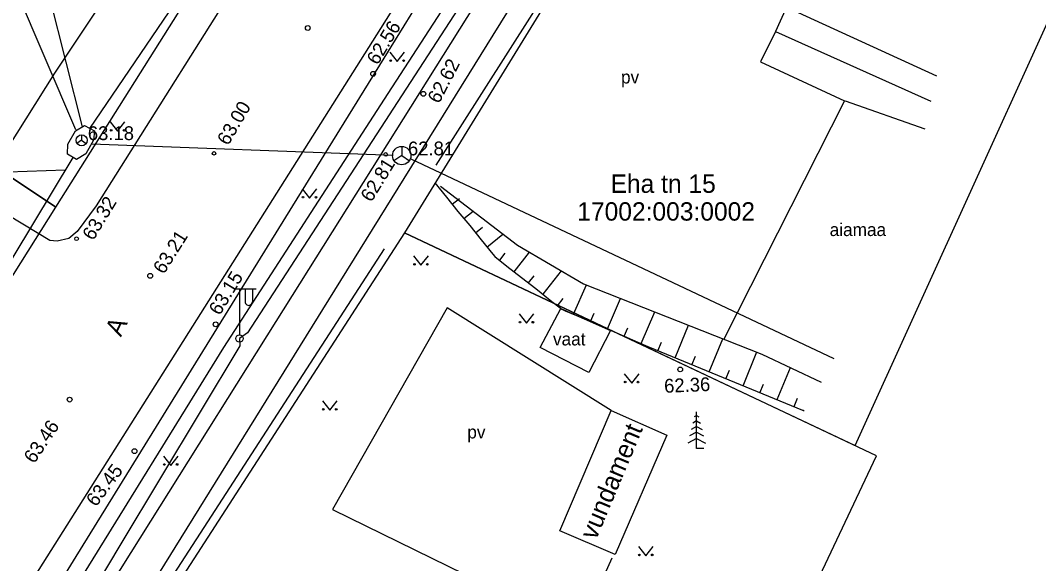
# Model space of a CAD drawing. Extents: x 642061 to 642305, y 6457220 to 6457421.
# Drawn here: x 642168.3 to 642223.7, y 6457308 to 6457337.5 of the extents above; entities that cross this region are included whole.
import ezdxf

# ---------------------------------------------------------------- set-up
doc = ezdxf.new("R2010")
doc.units = 0
for name, color, linetype in [('Level 1', 7, 'Continuous'), ('Level 10', 7, 'Continuous'), ('Level 11', 7, 'Continuous'), ('Level 15', 7, 'Continuous'), ('Level 17', 7, 'Continuous'), ('Level 2', 7, 'Continuous'), ('Level 21', 7, 'Continuous'), ('Level 22', 7, 'Continuous'), ('Level 27', 7, 'Continuous'), ('Level 3', 7, 'Continuous'), ('Level 30', 7, 'Continuous'), ('Level 31', 7, 'Continuous'), ('Level 40', 7, 'Continuous'), ('Level 41', 7, 'Continuous'), ('Level 42', 7, 'Continuous'), ('Level 45', 7, 'Continuous'), ('Level 57', 7, 'Continuous'), ('Level 58', 7, 'Continuous'), ('Level 59', 7, 'Continuous'), ('Level 63', 7, 'Continuous'), ('Level 7', 7, 'Continuous')]:
    doc.layers.add(name, color=color, linetype=linetype)

msp = doc.modelspace()

# ---------------------------------------------------------------- linework, layer by layer
at = {"layer": 'Level 1'}
for points in [[(642221, 6457342.75), (642213.57, 6457346.03), (642209.97, 6457338.23), (642218.12, 6457334.48)], [(642200.42, 6457316.28), (642203.46, 6457314.94), (642200.65, 6457308.45), (642197.63, 6457309.73), (642200.42, 6457316.28)]]:
    msp.add_lwpolyline(points, dxfattribs=at)
at = {"layer": 'Level 10'}
for p, q in [((642205.07, 6457316.01), (642204.94, 6457315.94)), ((642205.07, 6457314.21), (642205.07, 6457316.21)), ((642205.07, 6457316.01), (642205.2, 6457315.94)), ((642205.07, 6457315.41), (642204.77, 6457315.24)), ((642205.07, 6457315.71), (642204.86, 6457315.59)), ((642205.07, 6457315.71), (642205.28, 6457315.59)), ((642205.07, 6457315.41), (642205.37, 6457315.24)), ((642205.07, 6457314.76), (642204.59, 6457314.5)), ((642205.07, 6457315.11), (642204.69, 6457314.9)), ((642205.07, 6457315.11), (642205.45, 6457314.9)), ((642205.07, 6457314.76), (642205.55, 6457314.5)), ((642205.47, 6457314.21), (642205.07, 6457314.21))]:
    msp.add_line(p, q, dxfattribs=at)
for points in [[(642219.65, 6457355.65), (642214.96, 6457358.63), (642211.23, 6457359.27), (642208.94, 6457358.69), (642205.06, 6457352.22), (642196.11, 6457337.83), (642190.89, 6457329.62)], [(642188.07, 6457325.08), (642174.45, 6457304), (642172.35, 6457300.64), (642177.49, 6457297.35), (642187.65, 6457292.52)]]:
    msp.add_lwpolyline(points, dxfattribs=at)
at = {"layer": 'Level 11'}
for p, q in [((642180.01, 6457322.9), (642181.11, 6457322.9)), ((642180.21, 6457322.9), (642180.21, 6457320.4)), ((642180.51, 6457322.9), (642180.51, 6457322.2)), ((642180.91, 6457322.9), (642180.91, 6457322.2))]:
    msp.add_line(p, q, dxfattribs=at)
msp.add_circle((642180.21, 6457320.2), 0.2, dxfattribs=at)
msp.add_arc((642180.71, 6457322.2), 0.2, 179.9393, 0.0607, dxfattribs=at)
at = {"layer": 'Level 15'}
for points in [[(642163.42, 6457293.95), (642179.36, 6457319.71), (642188.3, 6457333.53), (642197.25, 6457347.35)], [(642161.16, 6457294.73), (642193.42, 6457345.84)]]:
    msp.add_lwpolyline(points, dxfattribs=at)
at = {"layer": 'Level 17'}
msp.add_line((642171.67, 6457331.72), (642166.97, 6457350.33), dxfattribs=at)
for points in [[(642201.37, 6457374.76), (642192.94, 6457362.36), (642172.05, 6457331.63)], [(642171.31, 6457331.55), (642168.03, 6457339.24), (642165.94, 6457346.68), (642168.06, 6457349.44)], [(642188.56, 6457330.16), (642172.15, 6457330.76)], [(642171.15, 6457330.04), (642150.59, 6457295.91)], [(642189.52, 6457329.97), (642212.54, 6457319.11)]]:
    msp.add_lwpolyline(points, dxfattribs=at)
at = {"layer": 'Level 2'}
msp.add_lwpolyline([(642209.97, 6457338.23), (642209.36, 6457336.9), (642217.81, 6457333.1)], dxfattribs=at)
at = {"layer": 'Level 21'}
msp.add_lwpolyline([(642162.04, 6457282.92), (642162.09, 6457283.27), (642156.24, 6457295.98), (642151.77, 6457304.8), (642151.66, 6457306.05), (642157.1, 6457313.88), (642166.54, 6457328.88), (642170.17, 6457334.64), (642172.88, 6457338.73), (642175.58, 6457342.82), (642178.79, 6457347.18), (642182, 6457351.54), (642184.78, 6457356.92), (642187.56, 6457362.29), (642193.04, 6457371.44), (642196.73, 6457377.38), (642198.55, 6457380.35), (642198.52, 6457381.58), (642197.67, 6457383.1), (642193.12, 6457386.64), (642188.83, 6457390.1), (642186.55, 6457391.94)], dxfattribs=at)
at = {"layer": 'Level 22'}
msp.add_lwpolyline([(642154.38, 6457326.5), (642158.86, 6457327.57), (642162.83, 6457328.44), (642167.63, 6457329.26), (642170.73, 6457329.38)], dxfattribs=at)
at = {"layer": 'Level 27'}
msp.add_lwpolyline([(642170.85, 6457330.22), (642170.88, 6457330.76), (642171.28, 6457331.5), (642171.78, 6457331.79), (642172.32, 6457331.49), (642172.27, 6457330.99), (642171.85, 6457330.25), (642171.35, 6457329.93), (642170.85, 6457330.22)], dxfattribs=at)
at = {"layer": 'Level 3'}
msp.add_lwpolyline([(642196.57, 6457319.7), (642197.69, 6457321.83), (642200.39, 6457320.64), (642199.21, 6457318.35), (642196.57, 6457319.7)], dxfattribs=at)
at = {"layer": 'Level 30'}
for points in [[(642225.69, 6457355.29), (642219.42, 6457358.79), (642216.64, 6457359.9), (642214.09, 6457360.54), (642211.85, 6457360.83), (642209.62, 6457360.56), (642206.83, 6457359.65), (642204.68, 6457358.51), (642202.66, 6457356.84), (642201.29, 6457355.6), (642200.04, 6457354.14), (642198.79, 6457352.68), (642195.35, 6457347.25), (642183.32, 6457327.8), (642171.3, 6457308.34), (642165.33, 6457298.65), (642164.9, 6457297.72), (642164.86, 6457297.09), (642164.96, 6457296.78), (642165.05, 6457296.47), (642165.44, 6457295.99), (642166.19, 6457295.6)], [(642209.11, 6457360.39), (642199.58, 6457345.71), (642185.38, 6457322.82), (642171.18, 6457299.94), (642169.55, 6457300.96), (642182.21, 6457321.13), (642198.23, 6457346.66), (642206.51, 6457359.47)], [(642182.43, 6457352.97), (642185.82, 6457350.63), (642186.04, 6457350.01), (642185.99, 6457349.26), (642185.8, 6457348.7), (642181.54, 6457341.9), (642172.41, 6457327.42), (642171.38, 6457326.02), (642170.93, 6457325.63), (642170.29, 6457325.49), (642169.9, 6457325.52), (642154.23, 6457334.99), (642152.6, 6457335.97)]]:
    msp.add_lwpolyline(points, dxfattribs=at)
at = {"layer": 'Level 31'}
for centre in [(642178.82, 6457330.27), (642188.16, 6457330.21), (642171.35, 6457325.62)]:
    msp.add_circle(centre, 0.1, dxfattribs=at)
at = {"layer": 'Level 40'}
for points in [[(642170.21, 6457327.34), (642187.94, 6457355.47), (642141.36, 6457393.74), (642129.76, 6457374.81), (642120.89, 6457360.33)], [(642102.56, 6457330.41), (642152.27, 6457298.81), (642170.21, 6457327.34), (642120.89, 6457360.33)], [(642208.78, 6457357.82), (642189.18, 6457325.94), (642213.69, 6457314.38), (642230.28, 6457350.87), (642217.9, 6457357.66)], [(642197.59, 6457321.97), (642189.18, 6457325.94), (642172.76, 6457300.52), (642202.06, 6457286.7), (642214.86, 6457313.82)]]:
    msp.add_lwpolyline(points, close=True, dxfattribs=at)
at = {"layer": 'Level 41'}
for p, q in [((642188.39, 6457335.77), (642188.79, 6457335.26)), ((642188.79, 6457335.26), (642189.19, 6457335.77)), ((642173.18, 6457331.98), (642173.58, 6457331.47)), ((642173.58, 6457331.47), (642173.98, 6457331.98)), ((642183.62, 6457328.34), (642184.02, 6457327.83)), ((642184.02, 6457327.83), (642184.42, 6457328.34)), ((642189.68, 6457324.69), (642190.08, 6457324.18)), ((642190.08, 6457324.18), (642190.48, 6457324.69)), ((642195.42, 6457321.54), (642195.82, 6457321.03)), ((642195.82, 6457321.03), (642196.22, 6457321.54)), ((642201.14, 6457318.28), (642201.54, 6457317.77)), ((642201.54, 6457317.77), (642201.94, 6457318.28)), ((642184.72, 6457316.8), (642185.12, 6457316.29)), ((642185.12, 6457316.29), (642185.52, 6457316.8)), ((642176.07, 6457313.8), (642176.47, 6457313.29)), ((642176.47, 6457313.29), (642176.87, 6457313.8)), ((642201.91, 6457308.88), (642202.31, 6457308.37)), ((642202.31, 6457308.37), (642202.71, 6457308.88))]:
    msp.add_line(p, q, dxfattribs=at)
for points in [[(642209.36, 6457336.9), (642208.54, 6457335.24), (642213.12, 6457333.13), (642206.55, 6457320.16)], [(642213.15, 6457333.12), (642217.48, 6457331.6)], [(642200.42, 6457316.28), (642191.51, 6457321.86), (642185.26, 6457310.9), (642198.71, 6457304.32), (642200.47, 6457308.27)]]:
    msp.add_lwpolyline(points, dxfattribs=at)
for centre, radius in [((642188.437, 6457335.315), 0.0428), ((642189.137, 6457335.315), 0.0452), ((642173.227, 6457331.525), 0.0428), ((642173.927, 6457331.525), 0.0452), ((642183.667, 6457327.885), 0.0428), ((642184.367, 6457327.885), 0.0452), ((642189.727, 6457324.235), 0.0428), ((642190.427, 6457324.235), 0.0452), ((642195.467, 6457321.085), 0.0428), ((642196.167, 6457321.085), 0.0452), ((642201.187, 6457317.825), 0.0428), ((642201.887, 6457317.825), 0.0452), ((642184.767, 6457316.345), 0.0428), ((642185.467, 6457316.345), 0.0452), ((642176.117, 6457313.345), 0.0428), ((642176.817, 6457313.345), 0.0452), ((642201.957, 6457308.425), 0.0428), ((642202.657, 6457308.425), 0.0452)]:
    msp.add_circle(centre, radius, dxfattribs=at)
at = {"layer": 'Level 42'}
for p, q in [((642190.83, 6457328.66), (642191.46, 6457327.89)), ((642191.46, 6457327.89), (642192.09, 6457327.11)), ((642191.78, 6457327.5), (642192.17, 6457327.81)), ((642192.09, 6457327.11), (642192.73, 6457326.34)), ((642192.41, 6457326.72), (642192.91, 6457327.13)), ((642192.73, 6457326.34), (642193.36, 6457325.56)), ((642193.04, 6457325.95), (642193.43, 6457326.26)), ((642193.67, 6457325.17), (642194.54, 6457325.88)), ((642193.36, 6457325.56), (642193.99, 6457324.79)), ((642194.36, 6457324.45), (642194.66, 6457324.84)), ((642195.14, 6457323.83), (642195.98, 6457324.9)), ((642194.75, 6457324.14), (642195.54, 6457323.52)), ((642195.93, 6457323.22), (642196.24, 6457323.61)), ((642196.72, 6457322.6), (642197.72, 6457323.88)), ((642195.54, 6457323.52), (642196.32, 6457322.91)), ((642198.38, 6457321.52), (642199.08, 6457323.12)), ((642196.32, 6457322.91), (642197.11, 6457322.29)), ((642197.5, 6457321.98), (642197.81, 6457322.38)), ((642200.22, 6457320.72), (642200.94, 6457322.38)), ((642197.92, 6457321.71), (642198.84, 6457321.32)), ((642199.3, 6457321.12), (642199.5, 6457321.58)), ((642202.05, 6457319.92), (642202.8, 6457321.64)), ((642198.84, 6457321.32), (642199.76, 6457320.92)), ((642199.76, 6457320.92), (642200.67, 6457320.52)), ((642203.9, 6457319.15), (642204.63, 6457320.92)), ((642200.67, 6457320.52), (642201.59, 6457320.12)), ((642201.13, 6457320.32), (642201.33, 6457320.78)), ((642202.51, 6457319.72), (642203.43, 6457319.34)), ((642202.97, 6457319.53), (642203.16, 6457320)), ((642205.75, 6457318.39), (642206.49, 6457320.18)), ((642203.43, 6457319.34), (642204.36, 6457318.96)), ((642204.82, 6457318.77), (642205.01, 6457319.24)), ((642207.6, 6457317.63), (642208.35, 6457319.47)), ((642204.36, 6457318.96), (642205.28, 6457318.58)), ((642209.45, 6457316.87), (642210.17, 6457318.62)), ((642205.28, 6457318.58), (642206.21, 6457318.2)), ((642206.21, 6457318.2), (642207.13, 6457317.82)), ((642206.67, 6457318.01), (642206.86, 6457318.47)), ((642207.13, 6457317.82), (642208.06, 6457317.44)), ((642208.52, 6457317.25), (642208.71, 6457317.71)), ((642208.06, 6457317.44), (642208.98, 6457317.06)), ((642208.98, 6457317.06), (642209.91, 6457316.68)), ((642210.37, 6457316.49), (642210.56, 6457316.95)), ((642209.91, 6457316.68), (642210.83, 6457316.3))]:
    msp.add_line(p, q, dxfattribs=at)
for points in [[(642191.14, 6457328.48), (642195.33, 6457325.28), (642198.92, 6457323.18), (642208.62, 6457319.34), (642211.84, 6457317.83)], [(642193.99, 6457324.79), (642194.1, 6457324.65), (642194.75, 6457324.14)], [(642197.11, 6457322.29), (642197.75, 6457321.79), (642197.92, 6457321.71)], [(642201.59, 6457320.12), (642202.42, 6457319.76), (642202.51, 6457319.72)], [(642210.83, 6457316.3), (642210.86, 6457316.29), (642210.93, 6457316.25)]]:
    msp.add_lwpolyline(points, dxfattribs=at)
at = {"layer": 'Level 45'}
msp.add_lwpolyline([(642209.37, 6457358.05), (642203.74, 6457356.09), (642192.08, 6457338.12), (642180.65, 6457320.51), (642180.21, 6457320.2), (642180.23, 6457319.8), (642173.76, 6457309.03), (642167.1, 6457297.92), (642169.96, 6457294.58), (642162.53, 6457282.83)], dxfattribs=at)
at = {"layer": 'Level 59'}
for centre in [(642183.921, 6457337.089), (642187.476, 6457334.597), (642190.207, 6457333.509), (642175.352, 6457323.604), (642178.913, 6457320.968), (642204.182, 6457318.514), (642170.969, 6457316.873), (642174.496, 6457314.068)]:
    msp.add_circle(centre, 0.131, dxfattribs=at)
at = {"layer": 'Level 7'}
for p, q in [((642171.62, 6457330.98), (642171.37, 6457330.81)), ((642171.62, 6457331.28), (642171.62, 6457330.98)), ((642171.62, 6457330.98), (642171.87, 6457330.81)), ((642189.03, 6457330.65), (642189.03, 6457330.15)), ((642189.03, 6457330.15), (642188.61, 6457329.87)), ((642189.03, 6457330.15), (642189.45, 6457329.87))]:
    msp.add_line(p, q, dxfattribs=at)
for centre, radius in [((642171.62, 6457330.98), 0.3), ((642189.03, 6457330.15), 0.5)]:
    msp.add_circle(centre, radius, dxfattribs=at)

# ---------------------------------------------------------------- texts
at = {"layer": 'Level 1'}
msp.add_text('vundament', height=1, rotation=67.2191, dxfattribs=at).set_placement((642199.6, 6457309.19))
at = {"layer": 'Level 31'}
for s, rotation, p in [('63.00', 59.6253, (642179.59, 6457330.65)), ('62.81', 58.2723, (642187.38, 6457327.57)), ('63.32', 58.6055, (642172.25, 6457325.48))]:
    msp.add_text(s, height=0.75, rotation=rotation, dxfattribs=at).set_placement(p)
at = {"layer": 'Level 40'}
for s, height, p in [('Eha tn 15', 1, (642200.39, 6457328.12)), ('17002:003:0002', 1.00002, (642198.58, 6457326.61))]:
    msp.add_text(s, height=height, dxfattribs=at).set_placement(p)
at = {"layer": 'Level 57'}
for s, p in [('pv', (642200.96, 6457334.07)), ('aiamaa', (642212.31, 6457325.77)), ('vaat', (642197.26, 6457319.82)), ('pv', (642192.6, 6457314.76))]:
    msp.add_text(s, height=0.7, dxfattribs=at).set_placement(p)
at = {"layer": 'Level 58'}
msp.add_text('A', height=1, rotation=64.7356, dxfattribs=at).set_placement((642173.76, 6457320.25))
at = {"layer": 'Level 59'}
for s, rotation, p in [('62.56', 58.9759, (642187.72, 6457335.03)), ('62.62', 62.4485, (642191.06, 6457332.93)), ('63.21', 57.6114, (642176.09, 6457323.65)), ('63.15', 58.6167, (642179.13, 6457321.41)), ('62.36', 2.4031, (642203.32, 6457317.24)), ('63.46', 56.0136, (642169.04, 6457313.35)), ('63.45', 52.9051, (642172.4, 6457311))]:
    msp.add_text(s, height=0.75, rotation=rotation, dxfattribs=at).set_placement(p)
at = {"layer": 'Level 63'}
for s, p in [('63.18', (642171.96, 6457330.99)), ('62.81', (642189.37, 6457330.16))]:
    msp.add_text(s, height=0.75, dxfattribs=at).set_placement(p)

doc.saveas('drawing.dxf')
